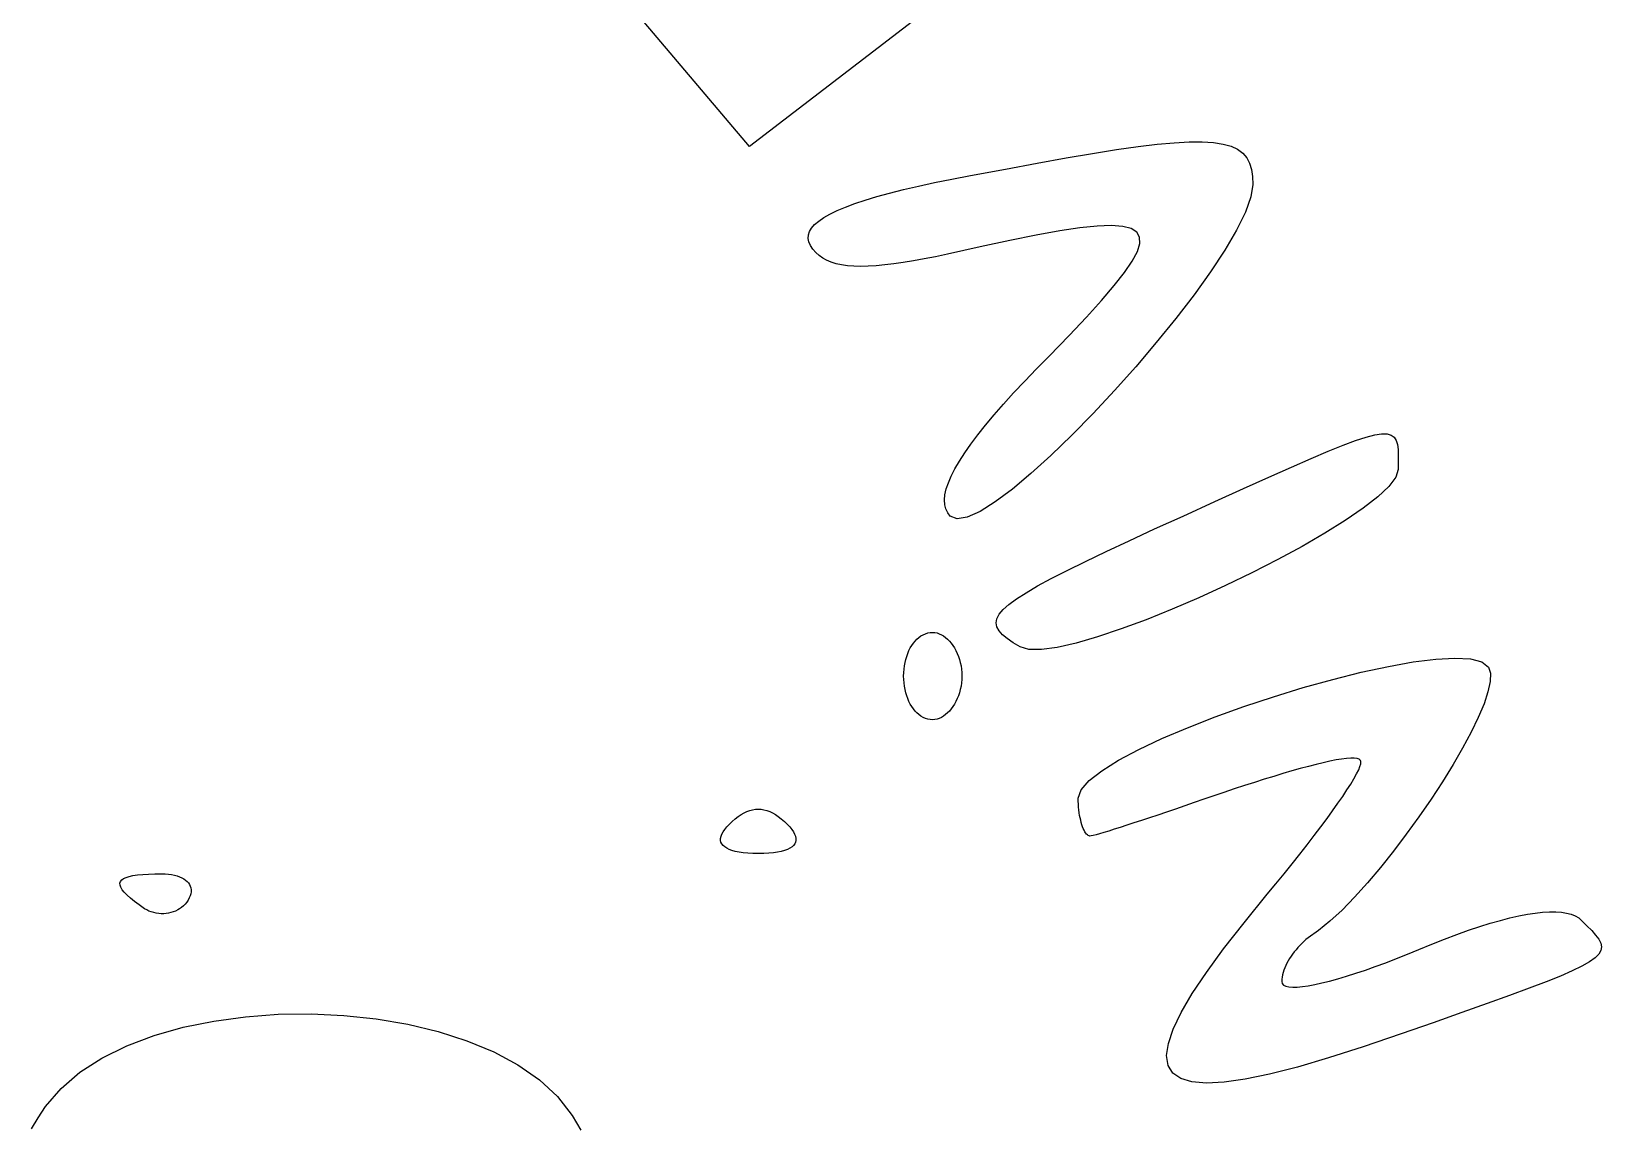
# Model space of a CAD drawing. Header units: metres. Extents: x -185 to 1201, y -340 to 309.
# Drawn here: x 894.77 to 904.29, y 71.31 to 77.92 of the extents above; entities that cross this region are included whole.
import ezdxf

# ---------------------------------------------------------------- set-up
doc = ezdxf.new("R2010")
doc.units = ezdxf.units.M

msp = doc.modelspace()

# ---------------------------------------------------------------- linework, layer by layer
for p, q in [((898.546, 77.9114), (898.455, 78.0181)), ((900.115, 77.9819), (899.128, 77.2235)), ((899.128, 77.2235), (898.546, 77.9114)), ((901.353, 77.205), (901.483, 77.2234)), ((901.483, 77.2234), (901.6, 77.2374)), ((901.6, 77.2374), (901.703, 77.2469)), ((901.703, 77.2469), (901.794, 77.2518)), ((901.794, 77.2518), (901.873, 77.2521)), ((901.873, 77.2521), (901.941, 77.2478)), ((901.941, 77.2478), (901.999, 77.2388)), ((901.999, 77.2388), (902.047, 77.2252)), ((902.047, 77.2252), (902.086, 77.2067)), ((900.679, 77.0873), (900.872, 77.1232)), ((900.872, 77.1232), (901.048, 77.1548)), ((901.048, 77.1548), (901.208, 77.1821)), ((901.208, 77.1821), (901.353, 77.205)), ((902.086, 77.2067), (902.118, 77.1835)), ((902.118, 77.1835), (902.142, 77.1555)), ((902.142, 77.1555), (902.159, 77.1225)), ((902.159, 77.1225), (902.171, 77.0847)), ((900.25, 77.0047), (900.355, 77.0259)), ((900.355, 77.0259), (900.468, 77.0471)), ((900.468, 77.0471), (900.679, 77.0873)), ((902.171, 77.0847), (902.177, 77.0419)), ((902.177, 77.0419), (902.179, 76.9942)), ((899.9, 76.9201), (899.977, 76.9412)), ((899.977, 76.9412), (900.061, 76.9624)), ((900.061, 76.9624), (900.152, 76.9836)), ((900.152, 76.9836), (900.25, 77.0047)), ((902.179, 76.9942), (902.167, 76.9184)), ((899.615, 76.8142), (899.659, 76.8354)), ((899.659, 76.8354), (899.709, 76.8566)), ((899.709, 76.8566), (899.766, 76.8777)), ((899.766, 76.8777), (899.829, 76.8989)), ((899.829, 76.8989), (899.9, 76.9201)), ((902.167, 76.9184), (902.134, 76.825)), ((899.503, 76.7296), (899.522, 76.7507)), ((899.522, 76.7507), (899.547, 76.7719)), ((899.547, 76.7719), (899.578, 76.7931)), ((899.578, 76.7931), (899.615, 76.8142)), ((901.235, 76.7408), (901.13, 76.7299)), ((901.321, 76.7442), (901.235, 76.7408)), ((901.39, 76.7396), (901.321, 76.7442)), ((901.442, 76.7267), (901.39, 76.7396)), ((902.134, 76.825), (902.08, 76.7165)), ((899.483, 76.6661), (899.484, 76.6872)), ((899.488, 76.6449), (899.483, 76.6661)), ((899.484, 76.6872), (899.491, 76.7084)), ((899.498, 76.6237), (899.488, 76.6449)), ((899.491, 76.7084), (899.503, 76.7296)), ((900.706, 76.654), (900.526, 76.6155)), ((900.866, 76.6861), (900.706, 76.654)), ((901.008, 76.7115), (900.866, 76.6861)), ((901.13, 76.7299), (901.008, 76.7115)), ((901.476, 76.7053), (901.442, 76.7267)), ((901.493, 76.675), (901.476, 76.7053)), ((901.494, 76.6356), (901.493, 76.675)), ((902.08, 76.7165), (902.009, 76.5954)), ((899.512, 76.6011), (899.498, 76.6237)), ((899.529, 76.5808), (899.512, 76.6011)), ((899.549, 76.5628), (899.529, 76.5808)), ((899.571, 76.5471), (899.549, 76.5628)), ((900.255, 76.5558), (900.186, 76.5423)), ((900.327, 76.5708), (900.255, 76.5558)), ((900.526, 76.6155), (900.327, 76.5708)), ((901.448, 76.528), (901.479, 76.5867)), ((901.479, 76.5867), (901.494, 76.6356)), ((902.009, 76.5954), (901.922, 76.4642)), ((899.595, 76.5336), (899.571, 76.5471)), ((899.623, 76.5223), (899.595, 76.5336)), ((899.653, 76.5131), (899.623, 76.5223)), ((899.686, 76.5061), (899.653, 76.5131)), ((899.722, 76.5011), (899.686, 76.5061)), ((899.76, 76.4981), (899.722, 76.5011)), ((899.802, 76.4971), (899.76, 76.4981)), ((899.847, 76.498), (899.802, 76.4971)), ((899.895, 76.5009), (899.847, 76.498)), ((899.947, 76.5056), (899.895, 76.5009)), ((900.002, 76.5121), (899.947, 76.5056)), ((900.06, 76.5204), (900.002, 76.5121)), ((900.121, 76.5305), (900.06, 76.5204)), ((900.186, 76.5423), (900.121, 76.5305)), ((901.339, 76.3801), (901.401, 76.4592)), ((901.401, 76.4592), (901.448, 76.528)), ((901.922, 76.4642), (901.823, 76.3253)), ((901.262, 76.2902), (901.339, 76.3801)), ((901.171, 76.1893), (901.262, 76.2902)), ((901.823, 76.3253), (901.713, 76.1814)), ((901.065, 76.0772), (901.171, 76.1893)), ((901.713, 76.1814), (901.594, 76.0349)), ((900.944, 75.9535), (901.065, 76.0772)), ((901.594, 76.0349), (901.47, 75.8882)), ((900.868, 75.8757), (900.944, 75.9535)), ((901.47, 75.8882), (901.341, 75.744)), ((900.729, 75.7296), (900.796, 75.801)), ((900.796, 75.801), (900.868, 75.8757)), ((900.667, 75.6612), (900.729, 75.7296)), ((901.341, 75.744), (901.211, 75.6047)), ((900.61, 75.596), (900.667, 75.6612)), ((901.211, 75.6047), (901.082, 75.4727)), ((900.511, 75.4749), (900.558, 75.5339)), ((900.558, 75.5339), (900.61, 75.596)), ((900.432, 75.3661), (900.469, 75.4189)), ((900.469, 75.4189), (900.511, 75.4749)), ((901.082, 75.4727), (900.955, 75.3506)), ((902.637, 75.3766), (902.726, 75.4126)), ((902.726, 75.4126), (902.802, 75.4408)), ((902.802, 75.4408), (902.866, 75.4615)), ((902.866, 75.4615), (902.918, 75.475)), ((902.918, 75.475), (902.96, 75.4815)), ((902.96, 75.4815), (902.993, 75.4812)), ((902.993, 75.4812), (903.018, 75.4743)), ((903.018, 75.4743), (903.036, 75.4613)), ((903.036, 75.4613), (903.048, 75.4422)), ((903.048, 75.4422), (903.056, 75.4174)), ((903.056, 75.4174), (903.06, 75.3871)), ((900.373, 75.2695), (900.4, 75.3163)), ((900.4, 75.3163), (900.432, 75.3661)), ((900.955, 75.3506), (900.834, 75.241)), ((902.413, 75.2802), (902.533, 75.3325)), ((902.533, 75.3325), (902.637, 75.3766)), ((903.06, 75.3871), (903.061, 75.3515)), ((903.061, 75.3515), (903.061, 75.3109)), ((900.333, 75.185), (900.35, 75.2258)), ((900.35, 75.2258), (900.373, 75.2695)), ((900.834, 75.241), (900.721, 75.1462)), ((902.122, 75.1498), (902.277, 75.2194)), ((902.277, 75.2194), (902.413, 75.2802)), ((903.046, 75.2184), (903.004, 75.1626)), ((903.061, 75.2655), (903.046, 75.2184)), ((903.061, 75.3109), (903.061, 75.2655)), ((900.312, 75.1126), (900.32, 75.1473)), ((900.32, 75.1473), (900.333, 75.185)), ((900.721, 75.1462), (900.617, 75.0688)), ((901.949, 75.0712), (902.122, 75.1498)), ((903.004, 75.1626), (902.937, 75.0993)), ((900.309, 75.0808), (900.312, 75.1126)), ((900.311, 75.052), (900.309, 75.0808)), ((900.317, 75.0262), (900.311, 75.052)), ((900.329, 75.0033), (900.317, 75.0262)), ((900.617, 75.0688), (900.525, 75.0114)), ((901.756, 74.9833), (901.949, 75.0712)), ((902.848, 75.03), (902.74, 74.956)), ((902.937, 75.0993), (902.848, 75.03)), ((900.345, 74.9833), (900.329, 75.0033)), ((900.387, 74.9661), (900.345, 74.9833)), ((900.448, 74.9763), (900.387, 74.9661)), ((900.525, 75.0114), (900.448, 74.9763)), ((901.584, 74.9048), (901.756, 74.9833)), ((902.74, 74.956), (902.616, 74.8787)), ((901.429, 74.833), (901.584, 74.9048)), ((902.616, 74.8787), (902.478, 74.7993)), ((901.164, 74.7077), (901.289, 74.7674)), ((901.289, 74.7674), (901.429, 74.833)), ((902.478, 74.7993), (902.33, 74.7192)), ((900.957, 74.6041), (901.053, 74.6534)), ((901.053, 74.6534), (901.164, 74.7077)), ((902.33, 74.7192), (902.174, 74.6397)), ((900.804, 74.5185), (900.874, 74.5592)), ((900.874, 74.5592), (900.957, 74.6041)), ((902.014, 74.5622), (901.851, 74.488)), ((902.174, 74.6397), (902.014, 74.5622)), ((900.7, 74.4475), (900.746, 74.4814)), ((900.746, 74.4814), (900.804, 74.5185)), ((901.851, 74.488), (901.69, 74.4185)), ((900.622, 74.3355), (900.627, 74.3608)), ((900.627, 74.3608), (900.641, 74.3877)), ((900.641, 74.3877), (900.665, 74.4164)), ((900.665, 74.4164), (900.7, 74.4475)), ((901.69, 74.4185), (901.532, 74.3549)), ((900.167, 74.2563), (900.18, 74.2638)), ((900.18, 74.2638), (900.194, 74.2698)), ((900.194, 74.2698), (900.208, 74.2742)), ((900.208, 74.2742), (900.223, 74.2769)), ((900.223, 74.2769), (900.239, 74.2778)), ((900.239, 74.2778), (900.252, 74.2769)), ((900.252, 74.2769), (900.265, 74.2742)), ((900.265, 74.2742), (900.278, 74.2698)), ((900.278, 74.2698), (900.291, 74.2638)), ((900.291, 74.2638), (900.304, 74.2563)), ((900.627, 74.3111), (900.622, 74.3355)), ((900.641, 74.2874), (900.627, 74.3111)), ((900.662, 74.2638), (900.641, 74.2874)), ((900.69, 74.2399), (900.662, 74.2638)), ((901.38, 74.2986), (901.238, 74.251)), ((901.532, 74.3549), (901.38, 74.2986)), ((900.094, 74.1673), (900.102, 74.1833)), ((900.102, 74.1833), (900.111, 74.1984)), ((900.111, 74.1984), (900.121, 74.2124)), ((900.121, 74.2124), (900.131, 74.2253)), ((900.131, 74.2253), (900.142, 74.2369)), ((900.142, 74.2369), (900.154, 74.2473)), ((900.154, 74.2473), (900.167, 74.2563)), ((900.304, 74.2563), (900.316, 74.2473)), ((900.316, 74.2473), (900.328, 74.2369)), ((900.328, 74.2369), (900.339, 74.2253)), ((900.339, 74.2253), (900.35, 74.2124)), ((900.35, 74.2124), (900.36, 74.1984)), ((900.36, 74.1984), (900.37, 74.1833)), ((900.37, 74.1833), (900.379, 74.1673)), ((900.726, 74.2153), (900.69, 74.2399)), ((900.768, 74.1896), (900.726, 74.2153)), ((900.821, 74.1739), (900.768, 74.1896)), ((900.897, 74.1735), (900.821, 74.1739)), ((900.993, 74.1871), (900.897, 74.1735)), ((901.108, 74.2134), (900.993, 74.1871)), ((901.238, 74.251), (901.108, 74.2134)), ((900.065, 74.0549), (900.067, 74.0751)), ((900.067, 74.0751), (900.071, 74.0949)), ((900.071, 74.0949), (900.075, 74.1141)), ((900.075, 74.1141), (900.081, 74.1326)), ((900.081, 74.1326), (900.087, 74.1503)), ((900.087, 74.1503), (900.094, 74.1673)), ((900.379, 74.1673), (900.387, 74.1503)), ((900.387, 74.1503), (900.394, 74.1326)), ((900.394, 74.1326), (900.4, 74.1141)), ((900.4, 74.1141), (900.405, 74.0949)), ((900.405, 74.0949), (900.41, 74.0751)), ((900.41, 74.0751), (900.413, 74.0549)), ((903.001, 74.0713), (903.152, 74.0983)), ((903.152, 74.0983), (903.288, 74.1156)), ((903.288, 74.1156), (903.405, 74.1221)), ((903.405, 74.1221), (903.5, 74.1167)), ((903.5, 74.1167), (903.568, 74.0984)), ((903.568, 74.0984), (903.608, 74.0661)), ((900.062, 74.0132), (900.063, 74.0342)), ((900.063, 73.9922), (900.062, 74.0132)), ((900.063, 74.0342), (900.065, 74.0549)), ((900.065, 73.9715), (900.063, 73.9922)), ((900.413, 74.0549), (900.415, 74.0342)), ((900.415, 73.9922), (900.413, 73.9715)), ((900.415, 74.0342), (900.415, 74.0132)), ((900.415, 74.0132), (900.415, 73.9922)), ((902.485, 73.9427), (902.664, 73.9924)), ((902.664, 73.9924), (902.837, 74.0357)), ((902.837, 74.0357), (903.001, 74.0713)), ((903.618, 73.9797), (903.605, 73.9175)), ((903.608, 74.0661), (903.62, 74.0297)), ((903.62, 74.0297), (903.618, 73.9797)), ((900.067, 73.9512), (900.065, 73.9715)), ((900.071, 73.9315), (900.067, 73.9512)), ((900.075, 73.9123), (900.071, 73.9315)), ((900.081, 73.8938), (900.075, 73.9123)), ((900.087, 73.876), (900.081, 73.8938)), ((900.394, 73.8938), (900.387, 73.876)), ((900.4, 73.9123), (900.394, 73.8938)), ((900.405, 73.9315), (900.4, 73.9123)), ((900.41, 73.9512), (900.405, 73.9315)), ((900.413, 73.9715), (900.41, 73.9512)), ((902.125, 73.828), (902.305, 73.8875)), ((902.305, 73.8875), (902.485, 73.9427)), ((903.605, 73.9175), (903.581, 73.8447)), ((900.094, 73.8591), (900.087, 73.876)), ((900.102, 73.843), (900.094, 73.8591)), ((900.111, 73.828), (900.102, 73.843)), ((900.121, 73.814), (900.111, 73.828)), ((900.131, 73.8011), (900.121, 73.814)), ((900.142, 73.7894), (900.131, 73.8011)), ((900.154, 73.7791), (900.142, 73.7894)), ((900.328, 73.7894), (900.316, 73.7791)), ((900.339, 73.8011), (900.328, 73.7894)), ((900.35, 73.814), (900.339, 73.8011)), ((900.36, 73.828), (900.35, 73.814)), ((900.37, 73.843), (900.36, 73.828)), ((900.379, 73.8591), (900.37, 73.843)), ((900.387, 73.876), (900.379, 73.8591)), ((901.951, 73.7651), (902.125, 73.828)), ((903.581, 73.8447), (903.546, 73.7627)), ((900.167, 73.7701), (900.154, 73.7791)), ((900.18, 73.7626), (900.167, 73.7701)), ((900.194, 73.7566), (900.18, 73.7626)), ((900.208, 73.7522), (900.194, 73.7566)), ((900.223, 73.7495), (900.208, 73.7522)), ((900.239, 73.7486), (900.223, 73.7495)), ((900.252, 73.7495), (900.239, 73.7486)), ((900.265, 73.7522), (900.252, 73.7495)), ((900.278, 73.7566), (900.265, 73.7522)), ((900.291, 73.7626), (900.278, 73.7566)), ((900.304, 73.7701), (900.291, 73.7626)), ((900.316, 73.7791), (900.304, 73.7701)), ((901.628, 73.6338), (901.784, 73.7)), ((901.784, 73.7), (901.951, 73.7651)), ((903.546, 73.7627), (903.503, 73.6729)), ((901.487, 73.5675), (901.628, 73.6338)), ((903.503, 73.6729), (903.451, 73.5768)), ((901.263, 73.439), (901.364, 73.5022)), ((901.364, 73.5022), (901.487, 73.5675)), ((902.684, 73.5042), (902.647, 73.4969)), ((902.717, 73.5098), (902.684, 73.5042)), ((902.747, 73.5135), (902.717, 73.5098)), ((902.773, 73.5154), (902.747, 73.5135)), ((902.794, 73.5152), (902.773, 73.5154)), ((902.811, 73.5129), (902.794, 73.5152)), ((902.824, 73.5084), (902.811, 73.5129)), ((902.832, 73.5017), (902.824, 73.5084)), ((903.451, 73.5768), (903.393, 73.476)), ((901.186, 73.3789), (901.263, 73.439)), ((902.362, 73.4218), (902.306, 73.4049)), ((902.416, 73.4375), (902.362, 73.4218)), ((902.467, 73.4521), (902.416, 73.4375)), ((902.516, 73.4655), (902.467, 73.4521)), ((902.563, 73.4774), (902.516, 73.4655)), ((902.606, 73.4879), (902.563, 73.4774)), ((902.647, 73.4969), (902.606, 73.4879)), ((902.792, 73.3909), (902.808, 73.4195)), ((902.808, 73.4195), (902.821, 73.4444)), ((902.821, 73.4444), (902.829, 73.4652)), ((902.829, 73.4652), (902.834, 73.4818)), ((902.835, 73.494), (902.832, 73.5017)), ((902.834, 73.4818), (902.835, 73.494)), ((903.393, 73.476), (903.329, 73.3718)), ((901.121, 73.2724), (901.138, 73.323)), ((901.138, 73.323), (901.186, 73.3789)), ((902.066, 73.3285), (902.003, 73.3076)), ((902.128, 73.3488), (902.066, 73.3285)), ((902.189, 73.3683), (902.128, 73.3488)), ((902.248, 73.3871), (902.189, 73.3683)), ((902.306, 73.4049), (902.248, 73.3871)), ((902.724, 73.2837), (902.75, 73.3227)), ((902.75, 73.3227), (902.773, 73.3585)), ((902.773, 73.3585), (902.792, 73.3909)), ((903.329, 73.3718), (903.26, 73.2657)), ((901.121, 73.254), (901.121, 73.2724)), ((901.122, 73.2359), (901.121, 73.254)), ((901.123, 73.2183), (901.122, 73.2359)), ((901.125, 73.2011), (901.123, 73.2183)), ((901.766, 73.2259), (901.71, 73.2068)), ((901.824, 73.2457), (901.766, 73.2259)), ((901.882, 73.2659), (901.824, 73.2457)), ((901.942, 73.2866), (901.882, 73.2659)), ((902.003, 73.3076), (901.942, 73.2866)), ((902.663, 73.1964), (902.695, 73.2415)), ((902.695, 73.2415), (902.724, 73.2837)), ((903.26, 73.2657), (903.186, 73.1593)), ((899.004, 73.1136), (899.023, 73.1312)), ((899.023, 73.1312), (899.041, 73.1469)), ((899.041, 73.1469), (899.059, 73.1608)), ((899.059, 73.1608), (899.076, 73.1729)), ((899.076, 73.1729), (899.094, 73.1831)), ((899.094, 73.1831), (899.111, 73.1914)), ((899.111, 73.1914), (899.129, 73.1979)), ((899.129, 73.1979), (899.146, 73.2025)), ((899.146, 73.2025), (899.163, 73.2053)), ((899.163, 73.2053), (899.181, 73.2062)), ((899.181, 73.2062), (899.198, 73.2053)), ((899.198, 73.2053), (899.215, 73.2025)), ((899.215, 73.2025), (899.232, 73.1979)), ((899.232, 73.1979), (899.25, 73.1914)), ((899.25, 73.1914), (899.267, 73.1831)), ((899.267, 73.1831), (899.285, 73.1729)), ((899.285, 73.1729), (899.302, 73.1608)), ((899.302, 73.1608), (899.32, 73.1469)), ((899.32, 73.1469), (899.339, 73.1312)), ((899.339, 73.1312), (899.357, 73.1136)), ((901.127, 73.1844), (901.125, 73.2011)), ((901.129, 73.1684), (901.127, 73.1844)), ((901.132, 73.153), (901.129, 73.1684)), ((901.136, 73.1383), (901.132, 73.153)), ((901.139, 73.1244), (901.136, 73.1383)), ((901.143, 73.1114), (901.139, 73.1244)), ((901.458, 73.1224), (901.415, 73.1084)), ((901.504, 73.1375), (901.458, 73.1224)), ((901.552, 73.1535), (901.504, 73.1375)), ((901.603, 73.1705), (901.552, 73.1535)), ((901.655, 73.1882), (901.603, 73.1705)), ((901.71, 73.2068), (901.655, 73.1882)), ((902.591, 73.0983), (902.629, 73.1486)), ((902.629, 73.1486), (902.663, 73.1964)), ((903.186, 73.1593), (903.11, 73.0539)), ((898.952, 73.0288), (898.955, 73.0414)), ((898.952, 73.017), (898.952, 73.0288)), ((898.955, 73.0414), (898.96, 73.0546)), ((898.96, 73.0546), (898.967, 73.0685)), ((898.967, 73.0685), (898.977, 73.0829)), ((898.977, 73.0829), (898.989, 73.098)), ((898.989, 73.098), (899.004, 73.1136)), ((899.357, 73.1136), (899.372, 73.098)), ((899.372, 73.098), (899.384, 73.0829)), ((899.384, 73.0829), (899.394, 73.0685)), ((899.394, 73.0685), (899.401, 73.0546)), ((899.401, 73.0546), (899.406, 73.0414)), ((899.406, 73.0414), (899.409, 73.0288)), ((899.409, 73.0288), (899.409, 73.017)), ((901.147, 73.0993), (901.143, 73.1114)), ((901.151, 73.0882), (901.147, 73.0993)), ((901.156, 73.0782), (901.151, 73.0882)), ((901.161, 73.0692), (901.156, 73.0782)), ((901.165, 73.0615), (901.161, 73.0692)), ((901.171, 73.055), (901.165, 73.0615)), ((901.176, 73.0499), (901.171, 73.055)), ((901.181, 73.0461), (901.176, 73.0499)), ((901.186, 73.0438), (901.181, 73.0461)), ((901.191, 73.043), (901.186, 73.0438)), ((901.199, 73.044), (901.191, 73.043)), ((901.212, 73.0466), (901.199, 73.044)), ((901.229, 73.051), (901.212, 73.0466)), ((901.25, 73.057), (901.229, 73.051)), ((901.276, 73.0645), (901.25, 73.057)), ((901.306, 73.0735), (901.276, 73.0645)), ((901.339, 73.0839), (901.306, 73.0735)), ((901.375, 73.0955), (901.339, 73.0839)), ((901.415, 73.1084), (901.375, 73.0955)), ((902.509, 72.9907), (902.552, 73.0455)), ((902.552, 73.0455), (902.591, 73.0983)), ((903.11, 73.0539), (903.032, 72.9511)), ((898.954, 73.0058), (898.952, 73.017)), ((898.959, 72.9954), (898.954, 73.0058)), ((898.967, 72.9857), (898.959, 72.9954)), ((898.977, 72.9769), (898.967, 72.9857)), ((898.989, 72.9688), (898.977, 72.9769)), ((899.004, 72.9616), (898.989, 72.9688)), ((899.021, 72.9553), (899.004, 72.9616)), ((899.041, 72.9499), (899.021, 72.9553)), ((899.064, 72.9454), (899.041, 72.9499)), ((899.089, 72.9419), (899.064, 72.9454)), ((899.117, 72.9393), (899.089, 72.9419)), ((899.147, 72.9377), (899.117, 72.9393)), ((899.181, 72.9372), (899.147, 72.9377)), ((899.214, 72.9377), (899.181, 72.9372)), ((899.244, 72.9393), (899.214, 72.9377)), ((899.272, 72.9419), (899.244, 72.9393)), ((899.297, 72.9454), (899.272, 72.9419)), ((899.32, 72.9499), (899.297, 72.9454)), ((899.34, 72.9553), (899.32, 72.9499)), ((899.357, 72.9616), (899.34, 72.9553)), ((899.372, 72.9688), (899.357, 72.9616)), ((899.385, 72.9769), (899.372, 72.9688)), ((899.394, 72.9857), (899.385, 72.9769)), ((899.402, 72.9954), (899.394, 72.9857)), ((899.407, 73.0058), (899.402, 72.9954)), ((899.409, 73.017), (899.407, 73.0058)), ((902.418, 72.8752), (902.465, 72.9338)), ((902.465, 72.9338), (902.509, 72.9907)), ((903.032, 72.9511), (902.953, 72.8522)), ((902.37, 72.8149), (902.418, 72.8752)), ((902.953, 72.8522), (902.874, 72.7589)), ((895.31, 72.7569), (895.313, 72.7674)), ((895.311, 72.7452), (895.31, 72.7569)), ((895.315, 72.7321), (895.311, 72.7452)), ((895.313, 72.7674), (895.321, 72.7768)), ((895.321, 72.7768), (895.332, 72.785)), ((895.332, 72.785), (895.347, 72.792)), ((895.347, 72.792), (895.366, 72.798)), ((895.366, 72.798), (895.389, 72.803)), ((895.389, 72.803), (895.416, 72.807)), ((895.416, 72.807), (895.448, 72.81)), ((895.448, 72.81), (895.483, 72.8121)), ((895.483, 72.8121), (895.522, 72.8133)), ((895.522, 72.8133), (895.565, 72.8137)), ((895.565, 72.8137), (895.585, 72.8132)), ((895.585, 72.8132), (895.605, 72.8117)), ((895.605, 72.8117), (895.623, 72.8092)), ((895.623, 72.8092), (895.64, 72.8057)), ((895.64, 72.8057), (895.656, 72.8013)), ((895.656, 72.8013), (895.671, 72.7961)), ((895.671, 72.7961), (895.685, 72.7901)), ((895.685, 72.7901), (895.697, 72.7833)), ((895.697, 72.7833), (895.707, 72.7757)), ((895.707, 72.7757), (895.717, 72.7674)), ((895.717, 72.7674), (895.725, 72.7585)), ((895.725, 72.7585), (895.731, 72.749)), ((895.731, 72.749), (895.736, 72.7388)), ((902.267, 72.6903), (902.319, 72.7532)), ((902.319, 72.7532), (902.37, 72.8149)), ((902.874, 72.7589), (902.796, 72.6725)), ((895.324, 72.7178), (895.315, 72.7321)), ((895.336, 72.7021), (895.324, 72.7178)), ((895.353, 72.685), (895.336, 72.7021)), ((895.373, 72.6665), (895.353, 72.685)), ((895.398, 72.6466), (895.373, 72.6665)), ((895.426, 72.6251), (895.398, 72.6466)), ((895.723, 72.655), (895.715, 72.6423)), ((895.73, 72.6681), (895.723, 72.655)), ((895.736, 72.6809), (895.73, 72.6681)), ((895.736, 72.7388), (895.739, 72.7282)), ((895.739, 72.6933), (895.736, 72.6809)), ((895.739, 72.7282), (895.741, 72.717)), ((895.741, 72.7054), (895.739, 72.6933)), ((895.741, 72.717), (895.741, 72.7054)), ((902.126, 72.5177), (902.267, 72.6903)), ((902.796, 72.6725), (902.72, 72.5945)), ((895.459, 72.6021), (895.426, 72.6251)), ((895.472, 72.5947), (895.459, 72.6021)), ((895.486, 72.5883), (895.472, 72.5947)), ((895.5, 72.583), (895.486, 72.5883)), ((895.515, 72.5788), (895.5, 72.583)), ((895.53, 72.5756), (895.515, 72.5788)), ((895.545, 72.5735), (895.53, 72.5756)), ((895.56, 72.5724), (895.545, 72.5735)), ((895.575, 72.5724), (895.56, 72.5724)), ((895.59, 72.5735), (895.575, 72.5724)), ((895.604, 72.5756), (895.59, 72.5735)), ((895.619, 72.5788), (895.604, 72.5756)), ((895.633, 72.583), (895.619, 72.5788)), ((895.646, 72.5883), (895.633, 72.583)), ((895.66, 72.5947), (895.646, 72.5883)), ((895.672, 72.6021), (895.66, 72.5947)), ((895.684, 72.6105), (895.672, 72.6021)), ((895.695, 72.6201), (895.684, 72.6105)), ((895.705, 72.6306), (895.695, 72.6201)), ((895.715, 72.6423), (895.705, 72.6306)), ((902.72, 72.5945), (902.647, 72.5264)), ((903.738, 72.5468), (903.793, 72.5591)), ((903.793, 72.5591), (903.844, 72.569)), ((903.844, 72.569), (903.892, 72.5763)), ((903.892, 72.5763), (903.936, 72.5812)), ((903.936, 72.5812), (903.978, 72.5835)), ((903.978, 72.5835), (904.016, 72.5834)), ((904.016, 72.5834), (904.05, 72.5809)), ((904.05, 72.5809), (904.081, 72.5758)), ((904.081, 72.5758), (904.109, 72.5684)), ((904.109, 72.5684), (904.134, 72.5585)), ((904.134, 72.5585), (904.155, 72.5462)), ((902.002, 72.3599), (902.126, 72.5177)), ((902.578, 72.4696), (902.514, 72.4257)), ((902.647, 72.5264), (902.578, 72.4696)), ((903.416, 72.4465), (903.487, 72.4717)), ((903.487, 72.4717), (903.555, 72.4943)), ((903.555, 72.4943), (903.619, 72.5144)), ((903.619, 72.5144), (903.68, 72.5318)), ((903.68, 72.5318), (903.738, 72.5468)), ((904.155, 72.5462), (904.172, 72.5315)), ((904.172, 72.5315), (904.205, 72.4989)), ((904.205, 72.4989), (904.234, 72.4694)), ((904.234, 72.4694), (904.258, 72.4425)), ((901.898, 72.2165), (902.002, 72.3599)), ((902.452, 72.367), (902.441, 72.3541)), ((902.464, 72.3795), (902.452, 72.367)), ((902.476, 72.3917), (902.464, 72.3795)), ((902.488, 72.4035), (902.476, 72.3917)), ((902.501, 72.4148), (902.488, 72.4035)), ((902.514, 72.4257), (902.501, 72.4148)), ((903.185, 72.3551), (903.265, 72.3882)), ((903.265, 72.3882), (903.342, 72.4187)), ((903.342, 72.4187), (903.416, 72.4465)), ((904.258, 72.4425), (904.277, 72.4176)), ((904.277, 72.4176), (904.289, 72.3943)), ((904.289, 72.3943), (904.294, 72.3718)), ((904.294, 72.3718), (904.29, 72.3497)), ((902.386, 72.272), (902.379, 72.2579)), ((902.394, 72.2861), (902.386, 72.272)), ((902.402, 72.3), (902.394, 72.2861)), ((902.411, 72.3138), (902.402, 72.3)), ((902.42, 72.3275), (902.411, 72.3138)), ((902.43, 72.3409), (902.42, 72.3275)), ((902.441, 72.3541), (902.43, 72.3409)), ((902.922, 72.252), (902.985, 72.2752)), ((902.985, 72.2752), (903.05, 72.3002)), ((903.05, 72.3002), (903.117, 72.3268)), ((903.117, 72.3268), (903.185, 72.3551)), ((904.221, 72.2802), (904.175, 72.254)), ((904.255, 72.3045), (904.221, 72.2802)), ((904.278, 72.3275), (904.255, 72.3045)), ((904.29, 72.3497), (904.278, 72.3275)), ((901.812, 72.0874), (901.898, 72.2165)), ((902.358, 72.188), (902.356, 72.1745)), ((902.356, 72.1745), (902.356, 72.1611)), ((902.36, 72.2018), (902.358, 72.188)), ((902.364, 72.2157), (902.36, 72.2018)), ((902.368, 72.2297), (902.364, 72.2157)), ((902.373, 72.2438), (902.368, 72.2297)), ((902.379, 72.2579), (902.373, 72.2438)), ((902.645, 72.1639), (902.695, 72.1776)), ((902.695, 72.1776), (902.748, 72.1933)), ((902.748, 72.1933), (902.803, 72.211)), ((902.803, 72.211), (902.862, 72.2306)), ((902.862, 72.2306), (902.922, 72.252)), ((904.044, 72.1939), (903.957, 72.1589)), ((904.116, 72.2254), (904.044, 72.1939)), ((904.175, 72.254), (904.116, 72.2254)), ((901.744, 71.9726), (901.812, 72.0874)), ((902.356, 72.1611), (902.358, 72.1492)), ((902.358, 72.1492), (902.366, 72.1399)), ((902.366, 72.1399), (902.38, 72.1331)), ((902.38, 72.1331), (902.398, 72.1288)), ((902.398, 72.1288), (902.421, 72.1269)), ((902.421, 72.1269), (902.448, 72.1274)), ((902.448, 72.1274), (902.48, 72.1303)), ((902.48, 72.1303), (902.515, 72.1354)), ((902.515, 72.1354), (902.555, 72.1428)), ((902.555, 72.1428), (902.598, 72.1523)), ((902.598, 72.1523), (902.645, 72.1639)), ((903.736, 72.076), (903.6, 72.0271)), ((903.855, 72.1198), (903.736, 72.076)), ((903.957, 72.1589), (903.855, 72.1198)), ((903.6, 72.0271), (903.446, 71.9724)), ((895.693, 71.8835), (895.879, 71.9216)), ((895.879, 71.9216), (896.072, 71.9479)), ((896.072, 71.9479), (896.269, 71.9623)), ((896.269, 71.9623), (896.469, 71.9649)), ((896.469, 71.9649), (896.668, 71.9557)), ((896.668, 71.9557), (896.864, 71.9348)), ((896.864, 71.9348), (897.056, 71.9021)), ((897.056, 71.9021), (897.24, 71.8579)), ((901.696, 71.8717), (901.744, 71.9726)), ((903.272, 71.9114), (903.079, 71.8436)), ((903.446, 71.9724), (903.272, 71.9114)), ((895.352, 71.7713), (895.517, 71.8334)), ((895.517, 71.8334), (895.693, 71.8835)), ((897.24, 71.8579), (897.414, 71.802)), ((897.414, 71.802), (897.576, 71.7345)), ((901.667, 71.7848), (901.696, 71.8717)), ((903.079, 71.8436), (902.848, 71.7648)), ((895.067, 71.6112), (895.201, 71.6973)), ((895.201, 71.6973), (895.352, 71.7713)), ((897.576, 71.7345), (897.723, 71.6555)), ((901.656, 71.7115), (901.667, 71.7848)), ((901.666, 71.6518), (901.656, 71.7115)), ((902.639, 71.6978), (902.45, 71.6427)), ((902.848, 71.7648), (902.639, 71.6978)), ((894.953, 71.513), (895.067, 71.6112)), ((897.723, 71.6555), (897.853, 71.565)), ((901.694, 71.6055), (901.666, 71.6518)), ((901.742, 71.5724), (901.694, 71.6055)), ((902.281, 71.5998), (902.133, 71.5691)), ((902.45, 71.6427), (902.281, 71.5998)), ((894.859, 71.4026), (894.953, 71.513)), ((897.853, 71.565), (897.963, 71.4631)), ((901.81, 71.5524), (901.742, 71.5724)), ((901.898, 71.5452), (901.81, 71.5524)), ((902.006, 71.5509), (901.898, 71.5452)), ((902.133, 71.5691), (902.006, 71.5509)), ((897.963, 71.4631), (898.052, 71.3497)), ((894.773, 71.2671), (894.814, 71.3344)), ((894.814, 71.3344), (894.859, 71.4026)), ((898.052, 71.3497), (898.105, 71.2604))]:
    msp.add_line(p, q)

doc.saveas('drawing.dxf')
